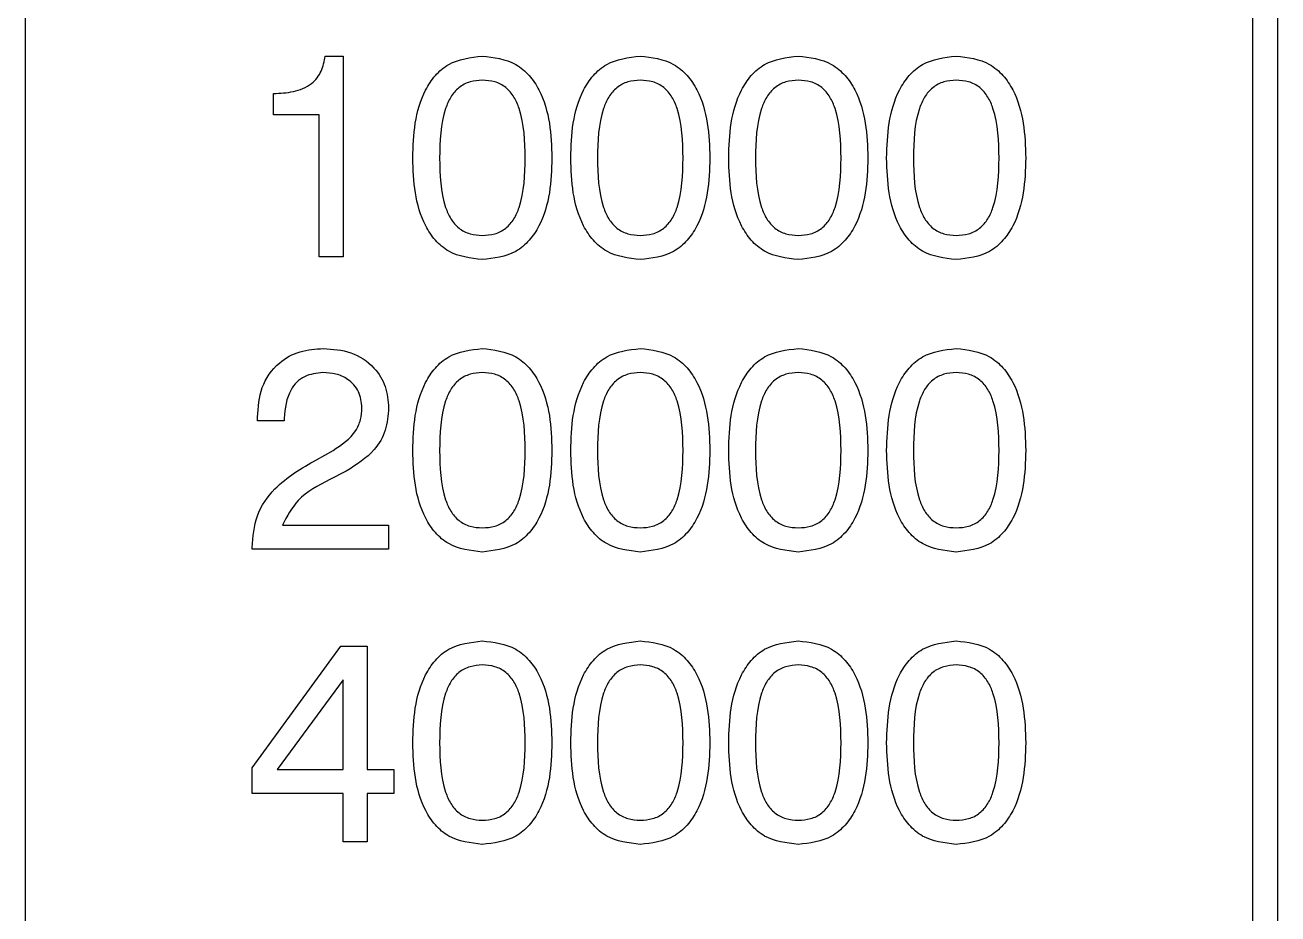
# Model space of a CAD drawing. Header units: millimetres. Extents: x -684 to 5961, y -1281 to 2539.
# Drawn here: x 2802.09 to 2817.09, y -506.13 to -495.49 of the extents above; entities that cross this region are included whole.
import ezdxf

# ---------------------------------------------------------------- set-up
doc = ezdxf.new("R2010")
doc.units = ezdxf.units.MM
doc.header["$LTSCALE"] = 5
doc.header["$MEASUREMENT"] = 0
doc.layers.get('0').update_dxf_attribs({"linetype": 'CONTINUOUS'})

msp = doc.modelspace()

# ---------------------------------------------------------------- linework, layer by layer
for p, q in [((2817.092, -513.765), (2817.092, -451.465)), ((2802.092, -456.265), (2802.092, -513.465)), ((2816.792, -513.465), (2816.792, -456.265)), ((2805.684, -495.861), (2805.9, -495.861)), ((2805.9, -495.861), (2805.9, -498.265)), ((2805.067, -496.566), (2805.067, -496.31)), ((2805.612, -496.566), (2805.067, -496.566)), ((2805.612, -498.265), (2805.612, -496.566)), ((2805.9, -498.265), (2805.612, -498.265)), ((2804.875, -500.226), (2804.875, -500.185)), ((2805.195, -500.226), (2804.875, -500.226)), ((2805.195, -500.198), (2805.195, -500.226)), ((2805.58, -500.693), (2805.78, -500.581)), ((2805.938, -500.828), (2805.739, -500.931)), ((2805.173, -501.476), (2806.445, -501.476)), ((2806.445, -501.476), (2806.445, -501.765)), ((2804.811, -501.765), (2804.811, -501.745)), ((2806.445, -501.765), (2804.811, -501.765)), ((2804.811, -504.382), (2805.871, -502.925)), ((2805.871, -502.925), (2806.189, -502.925)), ((2806.189, -502.925), (2806.189, -504.399)), ((2805.9, -503.326), (2805.112, -504.399)), ((2805.9, -504.399), (2805.9, -503.326)), ((2804.811, -504.688), (2804.811, -504.382)), ((2805.112, -504.399), (2805.9, -504.399)), ((2806.189, -504.399), (2806.509, -504.399)), ((2806.509, -504.399), (2806.509, -504.688)), ((2805.9, -504.688), (2804.811, -504.688)), ((2805.9, -505.265), (2805.9, -504.688)), ((2806.189, -504.688), (2806.189, -505.265)), ((2806.509, -504.688), (2806.189, -504.688)), ((2806.189, -505.265), (2805.9, -505.265))]:
    msp.add_line(p, q)
for points, knots in [([(2805.067, -496.31), (2805.147, -496.306), (2805.305, -496.298), (2805.52, -496.215), (2805.652, -496.047), (2805.674, -495.923), (2805.684, -495.861)], [0, 0, 0, 0, 0.281064, 0.560363, 0.779679, 1, 1, 1, 1]), ([(2806.734, -497.081), (2806.738, -496.942), (2806.747, -496.664), (2806.844, -496.323), (2806.996, -496.089), (2807.212, -495.903), (2807.424, -495.878), (2807.564, -495.861)], [0, 0, 0, 0, 0.25095, 0.501238, 0.626585, 0.75176, 1, 1, 1, 1]), ([(2807.564, -495.861), (2807.706, -495.877), (2807.918, -495.902), (2808.135, -496.088), (2808.289, -496.321), (2808.386, -496.664), (2808.396, -496.942), (2808.4, -497.081)], [0, 0, 0, 0, 0.24832, 0.373489, 0.498826, 0.749057, 1, 1, 1, 1]), ([(2808.625, -497.081), (2808.629, -496.942), (2808.638, -496.664), (2808.735, -496.323), (2808.888, -496.089), (2809.103, -495.903), (2809.315, -495.878), (2809.456, -495.861)], [0, 0, 0, 0, 0.2509496, 0.5012375, 0.6265852, 0.7517598, 1, 1, 1, 1]), ([(2809.456, -495.861), (2809.597, -495.877), (2809.809, -495.902), (2810.026, -496.088), (2810.18, -496.321), (2810.277, -496.664), (2810.287, -496.942), (2810.291, -497.081)], [0, 0, 0, 0, 0.24832, 0.373489, 0.498826, 0.749057, 1, 1, 1, 1]), ([(2810.516, -497.081), (2810.52, -496.942), (2810.529, -496.664), (2810.626, -496.323), (2810.779, -496.089), (2810.994, -495.903), (2811.206, -495.878), (2811.347, -495.861)], [0, 0, 0, 0, 0.25095, 0.501238, 0.626585, 0.75176, 1, 1, 1, 1]), ([(2811.347, -495.861), (2811.488, -495.877), (2811.7, -495.902), (2811.917, -496.088), (2812.071, -496.321), (2812.168, -496.664), (2812.178, -496.942), (2812.182, -497.081)], [0, 0, 0, 0, 0.2483197, 0.3734886, 0.4988257, 0.7490574, 1, 1, 1, 1]), ([(2812.407, -497.081), (2812.411, -496.942), (2812.421, -496.664), (2812.517, -496.323), (2812.67, -496.089), (2812.885, -495.903), (2813.097, -495.878), (2813.238, -495.861)], [0, 0, 0, 0, 0.25095, 0.501238, 0.626585, 0.75176, 1, 1, 1, 1]), ([(2813.238, -495.861), (2813.379, -495.877), (2813.591, -495.902), (2813.808, -496.088), (2813.962, -496.321), (2814.059, -496.664), (2814.069, -496.942), (2814.073, -497.081)], [0, 0, 0, 0, 0.24832, 0.373489, 0.498826, 0.749057, 1, 1, 1, 1]), ([(2807.567, -496.149), (2807.517, -496.153), (2807.417, -496.16), (2807.28, -496.232), (2807.183, -496.349), (2807.064, -496.626), (2807.059, -496.879), (2807.054, -497.081)], [0, 0, 0, 0, 0.125077, 0.249857, 0.374791, 0.500055, 1, 1, 1, 1]), ([(2808.08, -497.081), (2808.075, -496.879), (2808.07, -496.626), (2807.952, -496.348), (2807.854, -496.231), (2807.717, -496.159), (2807.617, -496.153), (2807.567, -496.149)], [0, 0, 0, 0, 0.499905, 0.625168, 0.750087, 0.874874, 1, 1, 1, 1]), ([(2809.458, -496.149), (2809.408, -496.153), (2809.308, -496.16), (2809.171, -496.232), (2809.074, -496.349), (2808.955, -496.626), (2808.95, -496.879), (2808.945, -497.081)], [0, 0, 0, 0, 0.125077, 0.249857, 0.374791, 0.500055, 1, 1, 1, 1]), ([(2809.971, -497.081), (2809.966, -496.879), (2809.961, -496.626), (2809.843, -496.348), (2809.745, -496.231), (2809.608, -496.159), (2809.508, -496.153), (2809.458, -496.149)], [0, 0, 0, 0, 0.4999053, 0.6251684, 0.7500875, 0.8748739, 1, 1, 1, 1]), ([(2811.349, -496.149), (2811.299, -496.153), (2811.199, -496.16), (2811.062, -496.232), (2810.965, -496.349), (2810.846, -496.626), (2810.841, -496.879), (2810.836, -497.081)], [0, 0, 0, 0, 0.125077, 0.249857, 0.374791, 0.500055, 1, 1, 1, 1]), ([(2811.862, -497.081), (2811.857, -496.879), (2811.852, -496.626), (2811.734, -496.348), (2811.636, -496.231), (2811.499, -496.159), (2811.399, -496.153), (2811.349, -496.149)], [0, 0, 0, 0, 0.499905, 0.625168, 0.750087, 0.874874, 1, 1, 1, 1]), ([(2813.24, -496.149), (2813.19, -496.153), (2813.09, -496.16), (2812.953, -496.232), (2812.856, -496.349), (2812.737, -496.626), (2812.732, -496.879), (2812.727, -497.081)], [0, 0, 0, 0, 0.125077, 0.249857, 0.374791, 0.500055, 1, 1, 1, 1]), ([(2813.753, -497.081), (2813.748, -496.879), (2813.743, -496.626), (2813.625, -496.348), (2813.528, -496.231), (2813.39, -496.159), (2813.29, -496.153), (2813.24, -496.149)], [0, 0, 0, 0, 0.4999053, 0.6251684, 0.7500875, 0.8748739, 1, 1, 1, 1]), ([(2807.564, -498.297), (2807.424, -498.28), (2807.212, -498.256), (2806.997, -498.07), (2806.844, -497.838), (2806.748, -497.497), (2806.738, -497.22), (2806.734, -497.081)], [0, 0, 0, 0, 0.2483184, 0.373488, 0.4988149, 0.7490793, 1, 1, 1, 1]), ([(2807.054, -497.081), (2807.059, -497.283), (2807.064, -497.535), (2807.183, -497.811), (2807.281, -497.927), (2807.417, -497.998), (2807.517, -498.005), (2807.567, -498.008)], [0, 0, 0, 0, 0.4999, 0.625162, 0.750085, 0.874883, 1, 1, 1, 1]), ([(2808.4, -497.081), (2808.396, -497.22), (2808.386, -497.498), (2808.289, -497.839), (2808.135, -498.072), (2807.918, -498.257), (2807.705, -498.281), (2807.564, -498.297)], [0, 0, 0, 0, 0.250904, 0.501105, 0.626433, 0.751621, 1, 1, 1, 1]), ([(2807.567, -498.008), (2807.617, -498.005), (2807.717, -497.999), (2807.854, -497.928), (2807.952, -497.812), (2808.07, -497.535), (2808.075, -497.283), (2808.08, -497.081)], [0, 0, 0, 0, 0.125106, 0.249966, 0.3749, 0.500145, 1, 1, 1, 1]), ([(2809.456, -498.297), (2809.315, -498.28), (2809.103, -498.256), (2808.888, -498.07), (2808.735, -497.838), (2808.639, -497.497), (2808.629, -497.22), (2808.625, -497.081)], [0, 0, 0, 0, 0.248318, 0.373488, 0.498815, 0.749079, 1, 1, 1, 1]), ([(2808.945, -497.081), (2808.95, -497.283), (2808.955, -497.535), (2809.074, -497.811), (2809.172, -497.927), (2809.308, -497.998), (2809.408, -498.005), (2809.458, -498.008)], [0, 0, 0, 0, 0.4999, 0.625162, 0.750085, 0.874883, 1, 1, 1, 1]), ([(2810.291, -497.081), (2810.287, -497.22), (2810.277, -497.498), (2810.18, -497.839), (2810.026, -498.072), (2809.809, -498.257), (2809.596, -498.281), (2809.456, -498.297)], [0, 0, 0, 0, 0.250904, 0.501105, 0.626433, 0.751621, 1, 1, 1, 1]), ([(2809.458, -498.008), (2809.508, -498.005), (2809.608, -497.999), (2809.745, -497.928), (2809.843, -497.812), (2809.961, -497.535), (2809.966, -497.283), (2809.971, -497.081)], [0, 0, 0, 0, 0.125106, 0.249966, 0.3749, 0.500145, 1, 1, 1, 1]), ([(2811.347, -498.297), (2811.206, -498.28), (2810.994, -498.256), (2810.779, -498.07), (2810.626, -497.838), (2810.53, -497.497), (2810.52, -497.22), (2810.516, -497.081)], [0, 0, 0, 0, 0.2483184, 0.373488, 0.4988149, 0.7490793, 1, 1, 1, 1]), ([(2810.836, -497.081), (2810.841, -497.283), (2810.847, -497.535), (2810.965, -497.811), (2811.063, -497.927), (2811.199, -497.998), (2811.299, -498.005), (2811.349, -498.008)], [0, 0, 0, 0, 0.4999, 0.625162, 0.750085, 0.874883, 1, 1, 1, 1]), ([(2812.182, -497.081), (2812.178, -497.22), (2812.168, -497.498), (2812.071, -497.839), (2811.917, -498.072), (2811.7, -498.257), (2811.488, -498.281), (2811.347, -498.297)], [0, 0, 0, 0, 0.2509043, 0.5011052, 0.6264325, 0.7516211, 1, 1, 1, 1]), ([(2811.349, -498.008), (2811.399, -498.005), (2811.499, -497.999), (2811.636, -497.928), (2811.734, -497.812), (2811.852, -497.535), (2811.857, -497.283), (2811.862, -497.081)], [0, 0, 0, 0, 0.125106, 0.249966, 0.3749, 0.500145, 1, 1, 1, 1]), ([(2813.238, -498.297), (2813.097, -498.28), (2812.885, -498.256), (2812.67, -498.07), (2812.517, -497.838), (2812.421, -497.497), (2812.411, -497.22), (2812.407, -497.081)], [0, 0, 0, 0, 0.248318, 0.373488, 0.498815, 0.749079, 1, 1, 1, 1]), ([(2812.727, -497.081), (2812.732, -497.283), (2812.738, -497.535), (2812.856, -497.811), (2812.954, -497.927), (2813.09, -497.998), (2813.19, -498.005), (2813.24, -498.008)], [0, 0, 0, 0, 0.4999, 0.625162, 0.750085, 0.874883, 1, 1, 1, 1]), ([(2814.073, -497.081), (2814.069, -497.22), (2814.059, -497.498), (2813.962, -497.839), (2813.808, -498.072), (2813.591, -498.257), (2813.379, -498.281), (2813.238, -498.297)], [0, 0, 0, 0, 0.250904, 0.501105, 0.626433, 0.751621, 1, 1, 1, 1]), ([(2813.24, -498.008), (2813.29, -498.005), (2813.39, -497.999), (2813.527, -497.928), (2813.625, -497.812), (2813.743, -497.535), (2813.748, -497.283), (2813.753, -497.081)], [0, 0, 0, 0, 0.125106, 0.249966, 0.3749, 0.500145, 1, 1, 1, 1]), ([(2804.875, -500.185), (2804.883, -500.063), (2804.901, -499.821), (2805.101, -499.533), (2805.38, -499.38), (2805.57, -499.367), (2805.665, -499.361)], [0, 0, 0, 0, 0.280418, 0.559343, 0.77933, 1, 1, 1, 1]), ([(2805.665, -499.361), (2805.777, -499.369), (2805.999, -499.385), (2806.268, -499.563), (2806.424, -499.811), (2806.438, -499.986), (2806.445, -500.073)], [0, 0, 0, 0, 0.280426, 0.559687, 0.779583, 1, 1, 1, 1]), ([(2806.734, -500.581), (2806.738, -500.442), (2806.747, -500.164), (2806.844, -499.823), (2806.996, -499.589), (2807.212, -499.403), (2807.424, -499.378), (2807.564, -499.361)], [0, 0, 0, 0, 0.2509496, 0.5012375, 0.6265852, 0.7517598, 1, 1, 1, 1]), ([(2807.564, -499.361), (2807.706, -499.377), (2807.918, -499.402), (2808.135, -499.588), (2808.289, -499.821), (2808.386, -500.164), (2808.396, -500.442), (2808.4, -500.581)], [0, 0, 0, 0, 0.2483197, 0.3734886, 0.4988257, 0.7490574, 1, 1, 1, 1]), ([(2808.625, -500.581), (2808.629, -500.442), (2808.638, -500.164), (2808.735, -499.823), (2808.888, -499.589), (2809.103, -499.403), (2809.315, -499.378), (2809.456, -499.361)], [0, 0, 0, 0, 0.25095, 0.501238, 0.626585, 0.75176, 1, 1, 1, 1]), ([(2809.456, -499.361), (2809.597, -499.377), (2809.809, -499.402), (2810.026, -499.588), (2810.18, -499.821), (2810.277, -500.164), (2810.287, -500.442), (2810.291, -500.581)], [0, 0, 0, 0, 0.24832, 0.373489, 0.498826, 0.749057, 1, 1, 1, 1]), ([(2810.516, -500.581), (2810.52, -500.442), (2810.529, -500.164), (2810.626, -499.823), (2810.779, -499.589), (2810.994, -499.403), (2811.206, -499.378), (2811.347, -499.361)], [0, 0, 0, 0, 0.2509496, 0.5012375, 0.6265852, 0.7517598, 1, 1, 1, 1]), ([(2811.347, -499.361), (2811.488, -499.377), (2811.7, -499.402), (2811.917, -499.588), (2812.071, -499.821), (2812.168, -500.164), (2812.178, -500.442), (2812.182, -500.581)], [0, 0, 0, 0, 0.24832, 0.373489, 0.498826, 0.749057, 1, 1, 1, 1]), ([(2812.407, -500.581), (2812.411, -500.442), (2812.421, -500.164), (2812.517, -499.823), (2812.67, -499.589), (2812.885, -499.403), (2813.097, -499.378), (2813.238, -499.361)], [0, 0, 0, 0, 0.25095, 0.501238, 0.626585, 0.75176, 1, 1, 1, 1]), ([(2813.238, -499.361), (2813.379, -499.377), (2813.591, -499.402), (2813.808, -499.588), (2813.962, -499.821), (2814.059, -500.164), (2814.069, -500.442), (2814.073, -500.581)], [0, 0, 0, 0, 0.24832, 0.373489, 0.498826, 0.749057, 1, 1, 1, 1]), ([(2805.657, -499.649), (2805.581, -499.657), (2805.428, -499.674), (2805.224, -499.881), (2805.206, -500.078), (2805.195, -500.198)], [0, 0, 0, 0, 0.280554, 0.560287, 1, 1, 1, 1]), ([(2806.125, -500.071), (2806.118, -500.004), (2806.104, -499.871), (2805.971, -499.728), (2805.814, -499.658), (2805.71, -499.652), (2805.657, -499.649)], [0, 0, 0, 0, 0.279581, 0.558527, 0.779022, 1, 1, 1, 1]), ([(2807.567, -499.649), (2807.517, -499.653), (2807.417, -499.66), (2807.28, -499.732), (2807.183, -499.849), (2807.064, -500.126), (2807.059, -500.379), (2807.054, -500.581)], [0, 0, 0, 0, 0.125077, 0.249857, 0.374791, 0.500055, 1, 1, 1, 1]), ([(2808.08, -500.581), (2808.075, -500.379), (2808.07, -500.126), (2807.952, -499.848), (2807.854, -499.731), (2807.717, -499.659), (2807.617, -499.653), (2807.567, -499.649)], [0, 0, 0, 0, 0.499905, 0.625168, 0.750087, 0.874874, 1, 1, 1, 1]), ([(2809.458, -499.649), (2809.408, -499.653), (2809.308, -499.66), (2809.171, -499.732), (2809.074, -499.849), (2808.955, -500.126), (2808.95, -500.379), (2808.945, -500.581)], [0, 0, 0, 0, 0.125077, 0.249857, 0.374791, 0.500055, 1, 1, 1, 1]), ([(2809.971, -500.581), (2809.966, -500.379), (2809.961, -500.126), (2809.843, -499.848), (2809.745, -499.731), (2809.608, -499.659), (2809.508, -499.653), (2809.458, -499.649)], [0, 0, 0, 0, 0.499905, 0.625168, 0.750087, 0.874874, 1, 1, 1, 1]), ([(2811.349, -499.649), (2811.299, -499.653), (2811.199, -499.66), (2811.062, -499.732), (2810.965, -499.849), (2810.846, -500.126), (2810.841, -500.379), (2810.836, -500.581)], [0, 0, 0, 0, 0.125077, 0.249857, 0.374791, 0.500055, 1, 1, 1, 1]), ([(2811.862, -500.581), (2811.857, -500.379), (2811.852, -500.126), (2811.734, -499.848), (2811.636, -499.731), (2811.499, -499.659), (2811.399, -499.653), (2811.349, -499.649)], [0, 0, 0, 0, 0.499905, 0.625168, 0.750087, 0.874874, 1, 1, 1, 1]), ([(2813.24, -499.649), (2813.19, -499.653), (2813.09, -499.66), (2812.953, -499.732), (2812.856, -499.849), (2812.737, -500.126), (2812.732, -500.379), (2812.727, -500.581)], [0, 0, 0, 0, 0.125077, 0.249857, 0.374791, 0.500055, 1, 1, 1, 1]), ([(2813.753, -500.581), (2813.748, -500.379), (2813.743, -500.126), (2813.625, -499.848), (2813.528, -499.731), (2813.39, -499.659), (2813.29, -499.653), (2813.24, -499.649)], [0, 0, 0, 0, 0.4999053, 0.6251684, 0.7500875, 0.8748739, 1, 1, 1, 1]), ([(2805.78, -500.581), (2805.883, -500.513), (2806.027, -500.418), (2806.115, -500.214), (2806.122, -500.119), (2806.125, -500.071)], [0, 0, 0, 0, 0.558122, 0.779032, 1, 1, 1, 1]), ([(2806.445, -500.073), (2806.438, -500.163), (2806.424, -500.343), (2806.257, -500.63), (2806.059, -500.753), (2805.938, -500.828)], [0, 0, 0, 0, 0.280304, 0.56021, 1, 1, 1, 1]), ([(2804.811, -501.745), (2804.82, -501.615), (2804.84, -501.355), (2805.114, -500.961), (2805.403, -500.795), (2805.58, -500.693)], [0, 0, 0, 0, 0.279996, 0.559198, 1, 1, 1, 1]), ([(2807.564, -501.797), (2807.424, -501.78), (2807.212, -501.756), (2806.997, -501.57), (2806.844, -501.338), (2806.748, -500.997), (2806.738, -500.72), (2806.734, -500.581)], [0, 0, 0, 0, 0.2483184, 0.373488, 0.4988149, 0.7490793, 1, 1, 1, 1]), ([(2807.054, -500.581), (2807.059, -500.783), (2807.064, -501.035), (2807.183, -501.311), (2807.281, -501.427), (2807.417, -501.498), (2807.517, -501.505), (2807.567, -501.508)], [0, 0, 0, 0, 0.4999, 0.625162, 0.750085, 0.874883, 1, 1, 1, 1]), ([(2808.4, -500.581), (2808.396, -500.72), (2808.386, -500.998), (2808.289, -501.339), (2808.135, -501.572), (2807.918, -501.757), (2807.705, -501.781), (2807.564, -501.797)], [0, 0, 0, 0, 0.250904, 0.501105, 0.626433, 0.751621, 1, 1, 1, 1]), ([(2807.567, -501.508), (2807.617, -501.505), (2807.717, -501.499), (2807.854, -501.428), (2807.952, -501.312), (2808.07, -501.035), (2808.075, -500.783), (2808.08, -500.581)], [0, 0, 0, 0, 0.125106, 0.249966, 0.3749, 0.500145, 1, 1, 1, 1]), ([(2809.456, -501.797), (2809.315, -501.78), (2809.103, -501.756), (2808.888, -501.57), (2808.735, -501.338), (2808.639, -500.997), (2808.629, -500.72), (2808.625, -500.581)], [0, 0, 0, 0, 0.248318, 0.373488, 0.498815, 0.749079, 1, 1, 1, 1]), ([(2808.945, -500.581), (2808.95, -500.783), (2808.955, -501.035), (2809.074, -501.311), (2809.172, -501.427), (2809.308, -501.498), (2809.408, -501.505), (2809.458, -501.508)], [0, 0, 0, 0, 0.4999, 0.625162, 0.750085, 0.874883, 1, 1, 1, 1]), ([(2810.291, -500.581), (2810.287, -500.72), (2810.277, -500.998), (2810.18, -501.339), (2810.026, -501.572), (2809.809, -501.757), (2809.596, -501.781), (2809.456, -501.797)], [0, 0, 0, 0, 0.2509043, 0.5011052, 0.6264325, 0.7516211, 1, 1, 1, 1]), ([(2809.458, -501.508), (2809.508, -501.505), (2809.608, -501.499), (2809.745, -501.428), (2809.843, -501.312), (2809.961, -501.035), (2809.966, -500.783), (2809.971, -500.581)], [0, 0, 0, 0, 0.125106, 0.249966, 0.3749, 0.500145, 1, 1, 1, 1]), ([(2811.347, -501.797), (2811.206, -501.78), (2810.994, -501.756), (2810.779, -501.57), (2810.626, -501.338), (2810.53, -500.997), (2810.52, -500.72), (2810.516, -500.581)], [0, 0, 0, 0, 0.248318, 0.373488, 0.498815, 0.749079, 1, 1, 1, 1]), ([(2810.836, -500.581), (2810.841, -500.783), (2810.847, -501.035), (2810.965, -501.311), (2811.063, -501.427), (2811.199, -501.498), (2811.299, -501.505), (2811.349, -501.508)], [0, 0, 0, 0, 0.4999, 0.625162, 0.750085, 0.874883, 1, 1, 1, 1]), ([(2812.182, -500.581), (2812.178, -500.72), (2812.168, -500.998), (2812.071, -501.339), (2811.917, -501.572), (2811.7, -501.757), (2811.488, -501.781), (2811.347, -501.797)], [0, 0, 0, 0, 0.250904, 0.501105, 0.626433, 0.751621, 1, 1, 1, 1]), ([(2811.349, -501.508), (2811.399, -501.505), (2811.499, -501.499), (2811.636, -501.428), (2811.734, -501.312), (2811.852, -501.035), (2811.857, -500.783), (2811.862, -500.581)], [0, 0, 0, 0, 0.1251062, 0.2499664, 0.3749005, 0.5001455, 1, 1, 1, 1]), ([(2813.238, -501.797), (2813.097, -501.78), (2812.885, -501.756), (2812.67, -501.57), (2812.517, -501.338), (2812.421, -500.997), (2812.411, -500.72), (2812.407, -500.581)], [0, 0, 0, 0, 0.2483184, 0.373488, 0.4988149, 0.7490793, 1, 1, 1, 1]), ([(2812.727, -500.581), (2812.732, -500.783), (2812.738, -501.035), (2812.856, -501.311), (2812.954, -501.427), (2813.09, -501.498), (2813.19, -501.505), (2813.24, -501.508)], [0, 0, 0, 0, 0.4999, 0.625162, 0.750085, 0.874883, 1, 1, 1, 1]), ([(2814.073, -500.581), (2814.069, -500.72), (2814.059, -500.998), (2813.962, -501.339), (2813.808, -501.572), (2813.591, -501.757), (2813.379, -501.781), (2813.238, -501.797)], [0, 0, 0, 0, 0.250904, 0.501105, 0.626433, 0.751621, 1, 1, 1, 1]), ([(2813.24, -501.508), (2813.29, -501.505), (2813.39, -501.499), (2813.527, -501.428), (2813.625, -501.312), (2813.743, -501.035), (2813.748, -500.783), (2813.753, -500.581)], [0, 0, 0, 0, 0.125106, 0.249966, 0.3749, 0.500145, 1, 1, 1, 1]), ([(2805.739, -500.931), (2805.601, -501.002), (2805.356, -501.128), (2805.229, -501.37), (2805.173, -501.476)], [0, 0, 0, 0, 0.562606, 1, 1, 1, 1]), ([(2806.734, -504.081), (2806.738, -503.942), (2806.747, -503.664), (2806.844, -503.323), (2806.996, -503.089), (2807.212, -502.903), (2807.424, -502.878), (2807.564, -502.861)], [0, 0, 0, 0, 0.25095, 0.501238, 0.626585, 0.75176, 1, 1, 1, 1]), ([(2807.564, -502.861), (2807.706, -502.877), (2807.918, -502.902), (2808.135, -503.088), (2808.289, -503.321), (2808.386, -503.664), (2808.396, -503.942), (2808.4, -504.081)], [0, 0, 0, 0, 0.24832, 0.373489, 0.498826, 0.749057, 1, 1, 1, 1]), ([(2808.625, -504.081), (2808.629, -503.942), (2808.638, -503.664), (2808.735, -503.323), (2808.888, -503.089), (2809.103, -502.903), (2809.315, -502.878), (2809.456, -502.861)], [0, 0, 0, 0, 0.25095, 0.501238, 0.626585, 0.75176, 1, 1, 1, 1]), ([(2809.456, -502.861), (2809.597, -502.877), (2809.809, -502.902), (2810.026, -503.088), (2810.18, -503.321), (2810.277, -503.664), (2810.287, -503.942), (2810.291, -504.081)], [0, 0, 0, 0, 0.2483197, 0.3734886, 0.4988257, 0.7490574, 1, 1, 1, 1]), ([(2810.516, -504.081), (2810.52, -503.942), (2810.529, -503.664), (2810.626, -503.323), (2810.779, -503.089), (2810.994, -502.903), (2811.206, -502.878), (2811.347, -502.861)], [0, 0, 0, 0, 0.25095, 0.501238, 0.626585, 0.75176, 1, 1, 1, 1]), ([(2811.347, -502.861), (2811.488, -502.877), (2811.7, -502.902), (2811.917, -503.088), (2812.071, -503.321), (2812.168, -503.664), (2812.178, -503.942), (2812.182, -504.081)], [0, 0, 0, 0, 0.24832, 0.373489, 0.498826, 0.749057, 1, 1, 1, 1]), ([(2812.407, -504.081), (2812.411, -503.942), (2812.421, -503.664), (2812.517, -503.323), (2812.67, -503.089), (2812.885, -502.903), (2813.097, -502.878), (2813.238, -502.861)], [0, 0, 0, 0, 0.25095, 0.501238, 0.626585, 0.75176, 1, 1, 1, 1]), ([(2813.238, -502.861), (2813.379, -502.877), (2813.591, -502.902), (2813.808, -503.088), (2813.962, -503.321), (2814.059, -503.664), (2814.069, -503.942), (2814.073, -504.081)], [0, 0, 0, 0, 0.24832, 0.373489, 0.498826, 0.749057, 1, 1, 1, 1]), ([(2807.567, -503.149), (2807.517, -503.153), (2807.417, -503.16), (2807.28, -503.232), (2807.183, -503.349), (2807.064, -503.626), (2807.059, -503.879), (2807.054, -504.081)], [0, 0, 0, 0, 0.125077, 0.249857, 0.374791, 0.500055, 1, 1, 1, 1]), ([(2808.08, -504.081), (2808.075, -503.879), (2808.07, -503.626), (2807.952, -503.348), (2807.854, -503.231), (2807.717, -503.159), (2807.617, -503.153), (2807.567, -503.149)], [0, 0, 0, 0, 0.499905, 0.625168, 0.750087, 0.874874, 1, 1, 1, 1]), ([(2809.458, -503.149), (2809.408, -503.153), (2809.308, -503.16), (2809.171, -503.232), (2809.074, -503.349), (2808.955, -503.626), (2808.95, -503.879), (2808.945, -504.081)], [0, 0, 0, 0, 0.125077, 0.249857, 0.374791, 0.500055, 1, 1, 1, 1]), ([(2809.971, -504.081), (2809.966, -503.879), (2809.961, -503.626), (2809.843, -503.348), (2809.745, -503.231), (2809.608, -503.159), (2809.508, -503.153), (2809.458, -503.149)], [0, 0, 0, 0, 0.499905, 0.625168, 0.750087, 0.874874, 1, 1, 1, 1]), ([(2811.349, -503.149), (2811.299, -503.153), (2811.199, -503.16), (2811.062, -503.232), (2810.965, -503.349), (2810.846, -503.626), (2810.841, -503.879), (2810.836, -504.081)], [0, 0, 0, 0, 0.125077, 0.249857, 0.374791, 0.500055, 1, 1, 1, 1]), ([(2811.862, -504.081), (2811.857, -503.879), (2811.852, -503.626), (2811.734, -503.348), (2811.636, -503.231), (2811.499, -503.159), (2811.399, -503.153), (2811.349, -503.149)], [0, 0, 0, 0, 0.499905, 0.625168, 0.750087, 0.874874, 1, 1, 1, 1]), ([(2813.24, -503.149), (2813.19, -503.153), (2813.09, -503.16), (2812.953, -503.232), (2812.856, -503.349), (2812.737, -503.626), (2812.732, -503.879), (2812.727, -504.081)], [0, 0, 0, 0, 0.125077, 0.249857, 0.374791, 0.500055, 1, 1, 1, 1]), ([(2813.753, -504.081), (2813.748, -503.879), (2813.743, -503.626), (2813.625, -503.348), (2813.528, -503.231), (2813.39, -503.159), (2813.29, -503.153), (2813.24, -503.149)], [0, 0, 0, 0, 0.499905, 0.625168, 0.750087, 0.874874, 1, 1, 1, 1]), ([(2807.564, -505.297), (2807.424, -505.28), (2807.212, -505.256), (2806.997, -505.07), (2806.844, -504.838), (2806.748, -504.497), (2806.738, -504.22), (2806.734, -504.081)], [0, 0, 0, 0, 0.248318, 0.373488, 0.498815, 0.749079, 1, 1, 1, 1]), ([(2807.054, -504.081), (2807.059, -504.283), (2807.064, -504.535), (2807.183, -504.811), (2807.281, -504.927), (2807.417, -504.998), (2807.517, -505.005), (2807.567, -505.008)], [0, 0, 0, 0, 0.4999, 0.625162, 0.750085, 0.874883, 1, 1, 1, 1]), ([(2808.4, -504.081), (2808.396, -504.22), (2808.386, -504.498), (2808.289, -504.839), (2808.135, -505.072), (2807.918, -505.257), (2807.705, -505.281), (2807.564, -505.297)], [0, 0, 0, 0, 0.2509043, 0.5011052, 0.6264325, 0.7516211, 1, 1, 1, 1]), ([(2807.567, -505.008), (2807.617, -505.005), (2807.717, -504.999), (2807.854, -504.928), (2807.952, -504.812), (2808.07, -504.535), (2808.075, -504.283), (2808.08, -504.081)], [0, 0, 0, 0, 0.125106, 0.249966, 0.3749, 0.500145, 1, 1, 1, 1]), ([(2809.456, -505.297), (2809.315, -505.28), (2809.103, -505.256), (2808.888, -505.07), (2808.735, -504.838), (2808.639, -504.497), (2808.629, -504.22), (2808.625, -504.081)], [0, 0, 0, 0, 0.248318, 0.373488, 0.498815, 0.749079, 1, 1, 1, 1]), ([(2808.945, -504.081), (2808.95, -504.283), (2808.955, -504.535), (2809.074, -504.811), (2809.172, -504.927), (2809.308, -504.998), (2809.408, -505.005), (2809.458, -505.008)], [0, 0, 0, 0, 0.4999, 0.625162, 0.750085, 0.874883, 1, 1, 1, 1]), ([(2810.291, -504.081), (2810.287, -504.22), (2810.277, -504.498), (2810.18, -504.839), (2810.026, -505.072), (2809.809, -505.257), (2809.596, -505.281), (2809.456, -505.297)], [0, 0, 0, 0, 0.250904, 0.501105, 0.626433, 0.751621, 1, 1, 1, 1]), ([(2809.458, -505.008), (2809.508, -505.005), (2809.608, -504.999), (2809.745, -504.928), (2809.843, -504.812), (2809.961, -504.535), (2809.966, -504.283), (2809.971, -504.081)], [0, 0, 0, 0, 0.125106, 0.249966, 0.3749, 0.500145, 1, 1, 1, 1]), ([(2811.347, -505.297), (2811.206, -505.28), (2810.994, -505.256), (2810.779, -505.07), (2810.626, -504.838), (2810.53, -504.497), (2810.52, -504.22), (2810.516, -504.081)], [0, 0, 0, 0, 0.248318, 0.373488, 0.498815, 0.749079, 1, 1, 1, 1]), ([(2810.836, -504.081), (2810.841, -504.283), (2810.847, -504.535), (2810.965, -504.811), (2811.063, -504.927), (2811.199, -504.998), (2811.299, -505.005), (2811.349, -505.008)], [0, 0, 0, 0, 0.4999, 0.625162, 0.750085, 0.874883, 1, 1, 1, 1]), ([(2812.182, -504.081), (2812.178, -504.22), (2812.168, -504.498), (2812.071, -504.839), (2811.917, -505.072), (2811.7, -505.257), (2811.488, -505.281), (2811.347, -505.297)], [0, 0, 0, 0, 0.250904, 0.501105, 0.626433, 0.751621, 1, 1, 1, 1]), ([(2811.349, -505.008), (2811.399, -505.005), (2811.499, -504.999), (2811.636, -504.928), (2811.734, -504.812), (2811.852, -504.535), (2811.857, -504.283), (2811.862, -504.081)], [0, 0, 0, 0, 0.125106, 0.249966, 0.3749, 0.500145, 1, 1, 1, 1]), ([(2813.238, -505.297), (2813.097, -505.28), (2812.885, -505.256), (2812.67, -505.07), (2812.517, -504.838), (2812.421, -504.497), (2812.411, -504.22), (2812.407, -504.081)], [0, 0, 0, 0, 0.248318, 0.373488, 0.498815, 0.749079, 1, 1, 1, 1]), ([(2812.727, -504.081), (2812.732, -504.283), (2812.738, -504.535), (2812.856, -504.811), (2812.954, -504.927), (2813.09, -504.998), (2813.19, -505.005), (2813.24, -505.008)], [0, 0, 0, 0, 0.4999, 0.625162, 0.750085, 0.874883, 1, 1, 1, 1]), ([(2814.073, -504.081), (2814.069, -504.22), (2814.059, -504.498), (2813.962, -504.839), (2813.808, -505.072), (2813.591, -505.257), (2813.379, -505.281), (2813.238, -505.297)], [0, 0, 0, 0, 0.250904, 0.501105, 0.626433, 0.751621, 1, 1, 1, 1]), ([(2813.24, -505.008), (2813.29, -505.005), (2813.39, -504.999), (2813.527, -504.928), (2813.625, -504.812), (2813.743, -504.535), (2813.748, -504.283), (2813.753, -504.081)], [0, 0, 0, 0, 0.125106, 0.249966, 0.3749, 0.500145, 1, 1, 1, 1])]:
    msp.add_open_spline(points, degree=3, knots=knots)

doc.saveas('drawing.dxf')
